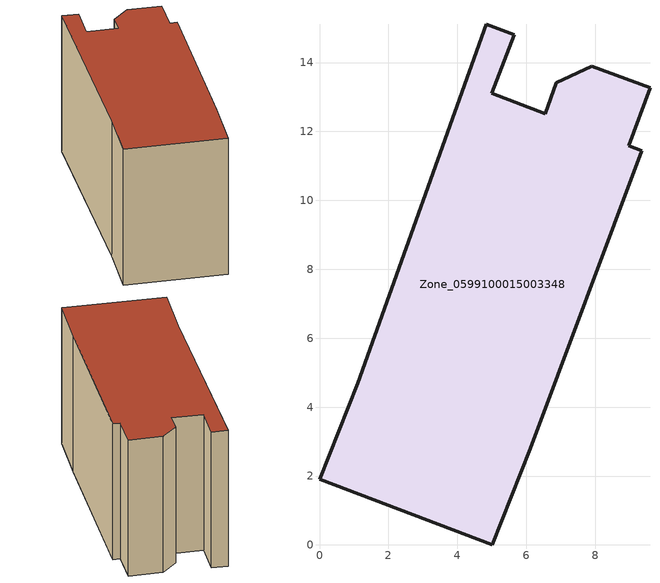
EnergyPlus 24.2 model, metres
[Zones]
Zone_0599100015003348
 floor ground (C_G): 6.55,12.51 6.87,13.41 7.9,13.89 9.59,13.27 8.97,11.58 9.35,11.44 6.12,2.79 5.01,0 0,1.91 1.12,4.7 4.84,15.12 5.65,14.81 4.99,13.1 z0.8
 wall outside (C_F): 5.01,0 6.12,2.79 9.35,11.44 8.97,11.58 9.59,13.27 7.9,13.89 6.87,13.41 6.55,12.51 4.99,13.1 5.65,14.81 4.84,15.12 1.12,4.7 0,1.91 5.01,0 z0.8:8.57
 roof outside (C_R): 4.84,15.12 1.12,4.7 0,1.91 5.01,0 6.12,2.79 9.35,11.44 8.97,11.58 9.59,13.27 7.9,13.89 6.87,13.41 6.55,12.51 4.99,13.1 5.65,14.81 z8.57
[BUILDING]
Pand.0599100015003348: North Axis=0; Terrain=City; Loads Convergence Tolerance Value=0.04; Temperature Convergence Tolerance Value=0.4; Solar Distribution=FullExterior; Maximum Number of Warmup Days=25; Minimum Number of Warmup Days=1
[Site:Location]
Rotterdam.The.Hague.AP_ZH_NLD Design_Conditions: Latitude=51.96; Longitude=4.45; Time Zone=1; Elevation=-4.5
[SITE:GROUNDTEMPERATURE:BUILDINGSURFACE]
18, 18, 18, 18, 18, 18, 18, 18, 18, 18, 18, 18
[MATERIAL] Thermal Absorptance=0.9; Solar Absorptance=0.7; Visible Absorptance=0.7
Name | Roughness | Thickness | Conductivity | Density | Specific Heat
G.TI.1965-1974 | MediumSmooth | 0.15 | 0.882353 | 540 | 1210
F.TI.1965-1974 | Rough | 0.3 | 0.697674 | 1920 | 840
R.TI.1965-1974 | MediumRough | 0.2 | 0.232558 | 1500 | 1000
[CONSTRUCTION]
C_G: G.TI.1965-1974
C_F: F.TI.1965-1974
C_R: R.TI.1965-1974
[ZONE]
Zone_0599100015003348: Type=1; Multiplier=1; Ceiling Height=Autocalculate; Volume=Autocalculate; Floor Area=autocalculate; Part of Total Floor Area=Yes
[ZONEINFILTRATION:DESIGNFLOWRATE]
Infil_Zone_0599100015003348: Zone or ZoneList or Space or SpaceList=Zone_0599100015003348; Schedule=AlwaysOn; Design Flow Rate Calculation Method=Flow/Area; Flow Rate per Floor Area=0.003; Constant Term Coefficient=1; Temperature Term Coefficient=0; Velocity Term Coefficient=0; Velocity Squared Term Coefficient=0
[HVACTEMPLATE:ZONE:IDEALLOADSAIRSYSTEM]
Zone_0599100015003348: Maximum Heating Supply Air Temperature=50; Minimum Cooling Supply Air Temperature=13; Maximum Heating Supply Air Humidity Ratio=0.0156; Minimum Cooling Supply Air Humidity Ratio=0.0077; Heating Limit=NoLimit; Cooling Limit=NoLimit; Dehumidification Control Type=ConstantSensibleHeatRatio; Cooling Sensible Heat Ratio=0.7; Dehumidification Setpoint=60; Humidification Control Type=None; Humidification Setpoint=30; Outdoor Air Method=None; Outdoor Air Flow Rate per Person=0.00944; Outdoor Air Flow Rate per Zone Floor Area=0; Outdoor Air Flow Rate per Zone=0; Demand Controlled Ventilation Type=None; Outdoor Air Economizer Type=NoEconomizer; Heat Recovery Type=None; Sensible Heat Recovery Effectiveness=0.7; Latent Heat Recovery Effectiveness=0.65
[ZONECONTROL:THERMOSTAT]
ThermostatControl_Zone_0599100015003348: Zone or ZoneList=Zone_0599100015003348; Control Type Schedule=DualSetpointControlType; Control 1=Thermostat_Zone_0599100015003348; Temperature Difference Between Cutout And Setpoint=0
[THERMOSTATSETPOINT:DUALSETPOINT]
Thermostat_Zone_0599100015003348: Heating Setpoint Temperature Schedule=HeatingSetpoint_Zone_0599100015003348; Cooling Setpoint Temperature Schedule=CoolingSetpoint_Zone_0599100015003348
[SCHEDULE:COMPACT]
HeatingSetpoint_Zone_0599100015003348: Through: 12/31, For: AllDays, Until: 24:00, 21
CoolingSetpoint_Zone_0599100015003348: Through: 12/31, For: AllDays, Until: 24:00, 24
DualSetpointControlType: Through: 12/31, For: AllDays, Until: 24:00, 4
AlwaysOn: Through: 12/31, For: AllDays, Until: 24:00, 1
